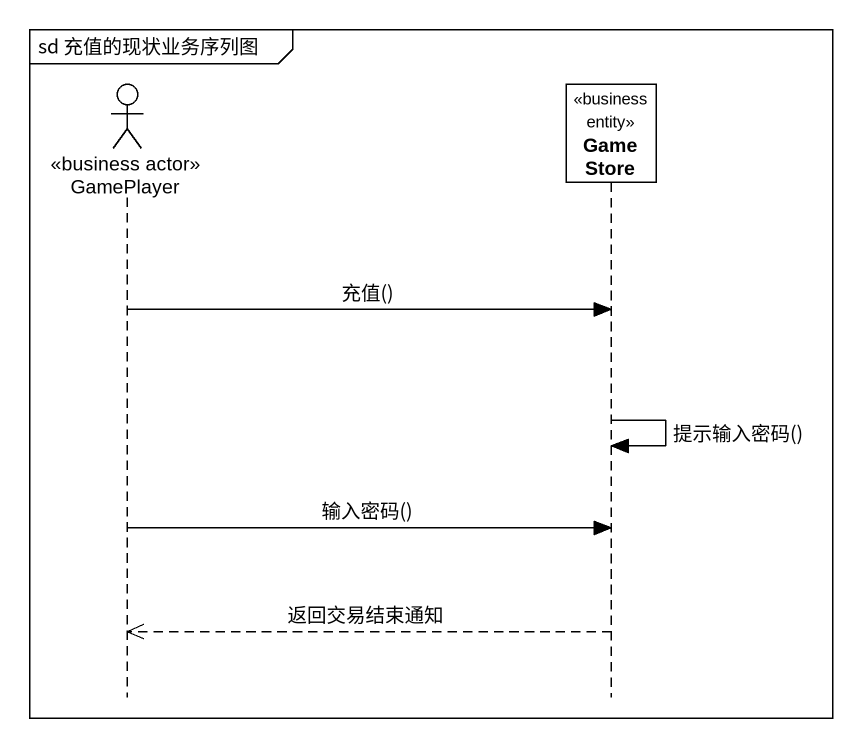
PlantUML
@startuml
mainframe sd 充值的现状业务序列图
hide footbox
actor GamePlayer <<business actor>>
participant GameStore <<business entity>>

GamePlayer -> GameStore : 充值()
GameStore -> GameStore : 提示输入密码()
GamePlayer -> GameStore : 输入密码()
GameStore -->> GamePlayer : 返回交易结束通知
@enduml
